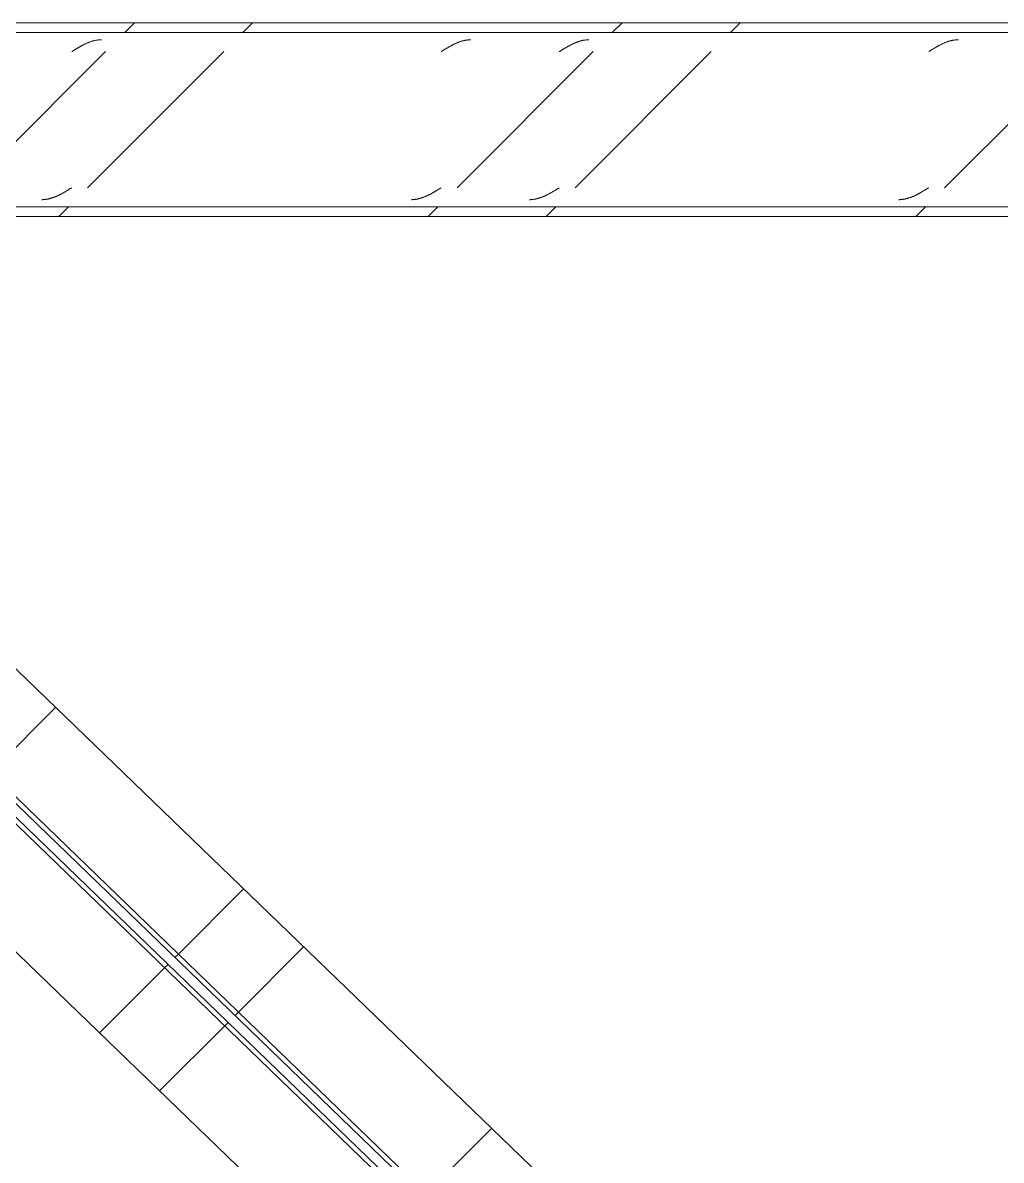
# Model space of a CAD drawing. Header units: centimetres. Extents: x -6741 to 14818, y -293 to 1595.
# Drawn here: x 728.1 to 829, y 620.5 to 737.8 of the extents above; entities that cross this region are included whole.
import ezdxf

# ---------------------------------------------------------------- set-up
doc = ezdxf.new("R2010")
doc.units = ezdxf.units.CM
doc.layers.add('A-CLNG', color=7, linetype='Continuous', lineweight=9)
doc.layers.add('S-BEAM', color=7, linetype='Continuous', lineweight=9)
pattern_1 = [(45, (152.695, 0), (-25.14472, 25.14472), []), (45, (152.695, 38.1), (-25.14472, 25.14472), [])]

# ---------------------------------------------------------------- blocks, each defined once
blk = doc.blocks.new('PQ_RVR_ARQ-01_ZZ_ZZ_MO_T_A_rvt-2-Elevación Eje 7')
at = {"layer": 'A-CLNG', "color": 254, "lineweight": 18, "true_color": 0xe5e5e5}
blk.add_line((-6110.94, 737.79), (-6823.08, 737.79), dxfattribs=at)
blk = doc.blocks.new('FP_17-Elevación Eje 7')
at = {"layer": 'S-BEAM', "color": 9, "true_color": 0xc0c0c0}
for p, q in [((-6722.39, 720.33), (-6722.34, 720.36)), ((-6722.34, 720.36), (-6722.3, 720.39)), ((-6722.3, 720.39), (-6722.25, 720.41)), ((-6722.25, 720.41), (-6722.2, 720.44)), ((-6722.2, 720.44), (-6722.15, 720.47)), ((-6722.15, 720.47), (-6722.1, 720.5)), ((-6722.1, 720.5), (-6722.05, 720.53)), ((-6722.05, 720.53), (-6722, 720.56)), ((-6722, 720.56), (-6721.96, 720.59)), ((-6721.96, 720.59), (-6721.91, 720.62)), ((-6721.91, 720.62), (-6721.86, 720.65)), ((-6721.86, 720.65), (-6721.81, 720.68)), ((-6721.81, 720.68), (-6721.76, 720.71)), ((-6721.76, 720.71), (-6721.71, 720.74)), ((-6721.71, 720.74), (-6721.66, 720.77)), ((-6684.29, 720.33), (-6684.24, 720.36)), ((-6684.24, 720.36), (-6684.2, 720.39)), ((-6684.2, 720.39), (-6684.15, 720.41)), ((-6684.15, 720.41), (-6684.1, 720.44)), ((-6684.1, 720.44), (-6684.05, 720.47)), ((-6684.05, 720.47), (-6684, 720.5)), ((-6684, 720.5), (-6683.95, 720.53)), ((-6683.95, 720.53), (-6683.9, 720.56)), ((-6683.9, 720.56), (-6683.86, 720.59)), ((-6683.86, 720.59), (-6683.81, 720.62)), ((-6683.81, 720.62), (-6683.76, 720.65)), ((-6683.76, 720.65), (-6683.71, 720.68)), ((-6683.71, 720.68), (-6683.66, 720.71)), ((-6683.66, 720.71), (-6683.61, 720.74)), ((-6683.61, 720.74), (-6683.56, 720.77)), ((-6672.1, 720.33), (-6672.06, 720.36)), ((-6672.06, 720.36), (-6672.01, 720.39)), ((-6672.01, 720.39), (-6671.96, 720.41)), ((-6671.96, 720.41), (-6671.91, 720.44)), ((-6671.91, 720.44), (-6671.86, 720.47)), ((-6671.86, 720.47), (-6671.81, 720.5)), ((-6671.81, 720.5), (-6671.76, 720.53)), ((-6671.76, 720.53), (-6671.72, 720.56)), ((-6671.72, 720.56), (-6671.67, 720.59)), ((-6671.67, 720.59), (-6671.62, 720.62)), ((-6671.62, 720.62), (-6671.57, 720.65)), ((-6671.57, 720.65), (-6671.52, 720.68)), ((-6671.52, 720.68), (-6671.47, 720.71)), ((-6671.47, 720.71), (-6671.42, 720.74)), ((-6671.42, 720.74), (-6671.38, 720.77)), ((-6634, 720.33), (-6633.96, 720.36)), ((-6633.96, 720.36), (-6633.91, 720.39)), ((-6633.91, 720.39), (-6633.86, 720.41)), ((-6633.86, 720.41), (-6633.81, 720.44)), ((-6633.81, 720.44), (-6633.76, 720.47)), ((-6633.76, 720.47), (-6633.71, 720.5)), ((-6633.71, 720.5), (-6633.66, 720.53)), ((-6633.66, 720.53), (-6633.62, 720.56)), ((-6633.62, 720.56), (-6633.57, 720.59)), ((-6633.57, 720.59), (-6633.52, 720.62)), ((-6633.52, 720.62), (-6633.47, 720.65)), ((-6633.47, 720.65), (-6633.42, 720.68)), ((-6633.42, 720.68), (-6633.37, 720.71)), ((-6633.37, 720.71), (-6633.32, 720.74)), ((-6633.32, 720.74), (-6633.28, 720.77)), ((-6724.73, 719.54), (-6724.68, 719.54)), ((-6724.68, 719.54), (-6724.63, 719.55)), ((-6724.63, 719.55), (-6724.58, 719.55)), ((-6724.58, 719.55), (-6724.53, 719.55)), ((-6724.53, 719.55), (-6724.48, 719.56)), ((-6724.48, 719.56), (-6724.43, 719.56)), ((-6724.43, 719.56), (-6724.39, 719.57)), ((-6724.39, 719.57), (-6724.34, 719.57)), ((-6724.34, 719.57), (-6724.29, 719.58)), ((-6724.29, 719.58), (-6724.24, 719.59)), ((-6724.24, 719.59), (-6724.19, 719.59)), ((-6724.19, 719.59), (-6724.14, 719.6)), ((-6724.14, 719.6), (-6724.09, 719.61)), ((-6724.09, 719.61), (-6724.05, 719.62)), ((-6724.05, 719.62), (-6724, 719.64)), ((-6724, 719.64), (-6723.95, 719.65)), ((-6723.95, 719.65), (-6723.9, 719.66)), ((-6723.9, 719.66), (-6723.85, 719.67)), ((-6723.85, 719.67), (-6723.8, 719.69)), ((-6723.8, 719.69), (-6723.75, 719.7)), ((-6723.75, 719.7), (-6723.71, 719.72)), ((-6723.71, 719.72), (-6723.66, 719.73)), ((-6723.66, 719.73), (-6723.61, 719.75)), ((-6723.61, 719.75), (-6723.56, 719.77)), ((-6723.56, 719.77), (-6723.51, 719.78)), ((-6723.51, 719.78), (-6723.46, 719.8)), ((-6723.46, 719.8), (-6723.41, 719.82)), ((-6723.41, 719.82), (-6723.37, 719.84)), ((-6723.37, 719.84), (-6723.32, 719.86)), ((-6723.32, 719.86), (-6723.27, 719.88)), ((-6723.27, 719.88), (-6723.22, 719.9)), ((-6723.22, 719.9), (-6723.17, 719.92)), ((-6723.17, 719.92), (-6723.12, 719.95)), ((-6723.12, 719.95), (-6723.07, 719.97)), ((-6723.07, 719.97), (-6723.03, 719.99)), ((-6723.03, 719.99), (-6722.98, 720.01)), ((-6722.98, 720.01), (-6722.93, 720.04)), ((-6722.93, 720.04), (-6722.88, 720.06)), ((-6722.88, 720.06), (-6722.83, 720.09)), ((-6722.83, 720.09), (-6722.78, 720.11)), ((-6722.78, 720.11), (-6722.73, 720.14)), ((-6722.73, 720.14), (-6722.69, 720.16)), ((-6722.69, 720.16), (-6722.64, 720.19)), ((-6722.64, 720.19), (-6722.59, 720.22)), ((-6722.59, 720.22), (-6722.54, 720.25)), ((-6722.54, 720.25), (-6722.49, 720.27)), ((-6722.49, 720.27), (-6722.44, 720.3)), ((-6722.44, 720.3), (-6722.39, 720.33)), ((-6686.63, 719.54), (-6686.58, 719.54)), ((-6686.58, 719.54), (-6686.53, 719.55)), ((-6686.53, 719.55), (-6686.48, 719.55)), ((-6686.48, 719.55), (-6686.43, 719.55)), ((-6686.43, 719.55), (-6686.38, 719.56)), ((-6686.38, 719.56), (-6686.33, 719.56)), ((-6686.33, 719.56), (-6686.29, 719.57)), ((-6686.29, 719.57), (-6686.24, 719.57)), ((-6686.24, 719.57), (-6686.19, 719.58)), ((-6686.19, 719.58), (-6686.14, 719.59)), ((-6686.14, 719.59), (-6686.09, 719.59)), ((-6686.09, 719.59), (-6686.04, 719.6)), ((-6686.04, 719.6), (-6685.99, 719.61)), ((-6685.99, 719.61), (-6685.95, 719.62)), ((-6685.95, 719.62), (-6685.9, 719.64)), ((-6685.9, 719.64), (-6685.85, 719.65)), ((-6685.85, 719.65), (-6685.8, 719.66)), ((-6685.8, 719.66), (-6685.75, 719.67)), ((-6685.75, 719.67), (-6685.7, 719.69)), ((-6685.7, 719.69), (-6685.65, 719.7)), ((-6685.65, 719.7), (-6685.61, 719.72)), ((-6685.61, 719.72), (-6685.56, 719.73)), ((-6685.56, 719.73), (-6685.51, 719.75)), ((-6685.51, 719.75), (-6685.46, 719.77)), ((-6685.46, 719.77), (-6685.41, 719.78)), ((-6685.41, 719.78), (-6685.36, 719.8)), ((-6685.36, 719.8), (-6685.31, 719.82)), ((-6685.31, 719.82), (-6685.27, 719.84)), ((-6685.27, 719.84), (-6685.22, 719.86)), ((-6685.22, 719.86), (-6685.17, 719.88)), ((-6685.17, 719.88), (-6685.12, 719.9)), ((-6685.12, 719.9), (-6685.07, 719.92)), ((-6685.07, 719.92), (-6685.02, 719.95)), ((-6685.02, 719.95), (-6684.97, 719.97)), ((-6684.97, 719.97), (-6684.93, 719.99)), ((-6684.93, 719.99), (-6684.88, 720.01)), ((-6684.88, 720.01), (-6684.83, 720.04)), ((-6684.83, 720.04), (-6684.78, 720.06)), ((-6684.78, 720.06), (-6684.73, 720.09)), ((-6684.73, 720.09), (-6684.68, 720.11)), ((-6684.68, 720.11), (-6684.63, 720.14)), ((-6684.63, 720.14), (-6684.59, 720.16)), ((-6684.59, 720.16), (-6684.54, 720.19)), ((-6684.54, 720.19), (-6684.49, 720.22)), ((-6684.49, 720.22), (-6684.44, 720.25)), ((-6684.44, 720.25), (-6684.39, 720.27)), ((-6684.39, 720.27), (-6684.34, 720.3)), ((-6684.34, 720.3), (-6684.29, 720.33)), ((-6674.44, 719.54), (-6674.39, 719.54)), ((-6674.39, 719.54), (-6674.34, 719.55)), ((-6674.34, 719.55), (-6674.29, 719.55)), ((-6674.29, 719.55), (-6674.24, 719.55)), ((-6674.24, 719.55), (-6674.19, 719.56)), ((-6674.19, 719.56), (-6674.15, 719.56)), ((-6674.15, 719.56), (-6674.1, 719.57)), ((-6674.1, 719.57), (-6674.05, 719.57)), ((-6674.05, 719.57), (-6674, 719.58)), ((-6674, 719.58), (-6673.95, 719.59)), ((-6673.95, 719.59), (-6673.9, 719.59)), ((-6673.9, 719.59), (-6673.85, 719.6)), ((-6673.85, 719.6), (-6673.8, 719.61)), ((-6673.8, 719.61), (-6673.76, 719.62)), ((-6673.76, 719.62), (-6673.71, 719.64)), ((-6673.71, 719.64), (-6673.66, 719.65)), ((-6673.66, 719.65), (-6673.61, 719.66)), ((-6673.61, 719.66), (-6673.56, 719.67)), ((-6673.56, 719.67), (-6673.51, 719.69)), ((-6673.51, 719.69), (-6673.46, 719.7)), ((-6673.46, 719.7), (-6673.42, 719.72)), ((-6673.42, 719.72), (-6673.37, 719.73)), ((-6673.37, 719.73), (-6673.32, 719.75)), ((-6673.32, 719.75), (-6673.27, 719.77)), ((-6673.27, 719.77), (-6673.22, 719.78)), ((-6673.22, 719.78), (-6673.17, 719.8)), ((-6673.17, 719.8), (-6673.12, 719.82)), ((-6673.12, 719.82), (-6673.08, 719.84)), ((-6673.08, 719.84), (-6673.03, 719.86)), ((-6673.03, 719.86), (-6672.98, 719.88)), ((-6672.98, 719.88), (-6672.93, 719.9)), ((-6672.93, 719.9), (-6672.88, 719.92)), ((-6672.88, 719.92), (-6672.83, 719.95)), ((-6672.83, 719.95), (-6672.78, 719.97)), ((-6672.78, 719.97), (-6672.74, 719.99)), ((-6672.74, 719.99), (-6672.69, 720.01)), ((-6672.69, 720.01), (-6672.64, 720.04)), ((-6672.64, 720.04), (-6672.59, 720.06)), ((-6672.59, 720.06), (-6672.54, 720.09)), ((-6672.54, 720.09), (-6672.49, 720.11)), ((-6672.49, 720.11), (-6672.44, 720.14)), ((-6672.44, 720.14), (-6672.4, 720.16)), ((-6672.4, 720.16), (-6672.35, 720.19)), ((-6672.35, 720.19), (-6672.3, 720.22)), ((-6672.3, 720.22), (-6672.25, 720.25)), ((-6672.25, 720.25), (-6672.2, 720.27)), ((-6672.2, 720.27), (-6672.15, 720.3)), ((-6672.15, 720.3), (-6672.1, 720.33)), ((-6636.34, 719.54), (-6636.29, 719.54)), ((-6636.29, 719.54), (-6636.24, 719.55)), ((-6636.24, 719.55), (-6636.19, 719.55)), ((-6636.19, 719.55), (-6636.14, 719.55)), ((-6636.14, 719.55), (-6636.09, 719.56)), ((-6636.09, 719.56), (-6636.05, 719.56)), ((-6636.05, 719.56), (-6636, 719.57)), ((-6636, 719.57), (-6635.95, 719.57)), ((-6635.95, 719.57), (-6635.9, 719.58)), ((-6635.9, 719.58), (-6635.85, 719.59)), ((-6635.85, 719.59), (-6635.8, 719.59)), ((-6635.8, 719.59), (-6635.75, 719.6)), ((-6635.75, 719.6), (-6635.7, 719.61)), ((-6635.7, 719.61), (-6635.66, 719.62)), ((-6635.66, 719.62), (-6635.61, 719.64)), ((-6635.61, 719.64), (-6635.56, 719.65)), ((-6635.56, 719.65), (-6635.51, 719.66)), ((-6635.51, 719.66), (-6635.46, 719.67)), ((-6635.46, 719.67), (-6635.41, 719.69)), ((-6635.41, 719.69), (-6635.36, 719.7)), ((-6635.36, 719.7), (-6635.32, 719.72)), ((-6635.32, 719.72), (-6635.27, 719.73)), ((-6635.27, 719.73), (-6635.22, 719.75)), ((-6635.22, 719.75), (-6635.17, 719.77)), ((-6635.17, 719.77), (-6635.12, 719.78)), ((-6635.12, 719.78), (-6635.07, 719.8)), ((-6635.07, 719.8), (-6635.02, 719.82)), ((-6635.02, 719.82), (-6634.98, 719.84)), ((-6634.98, 719.84), (-6634.93, 719.86)), ((-6634.93, 719.86), (-6634.88, 719.88)), ((-6634.88, 719.88), (-6634.83, 719.9)), ((-6634.83, 719.9), (-6634.78, 719.92)), ((-6634.78, 719.92), (-6634.73, 719.95)), ((-6634.73, 719.95), (-6634.68, 719.97)), ((-6634.68, 719.97), (-6634.64, 719.99)), ((-6634.64, 719.99), (-6634.59, 720.01)), ((-6634.59, 720.01), (-6634.54, 720.04)), ((-6634.54, 720.04), (-6634.49, 720.06)), ((-6634.49, 720.06), (-6634.44, 720.09)), ((-6634.44, 720.09), (-6634.39, 720.11)), ((-6634.39, 720.11), (-6634.34, 720.14)), ((-6634.34, 720.14), (-6634.3, 720.16)), ((-6634.3, 720.16), (-6634.25, 720.19)), ((-6634.25, 720.19), (-6634.2, 720.22)), ((-6634.2, 720.22), (-6634.15, 720.25)), ((-6634.15, 720.25), (-6634.1, 720.27)), ((-6634.1, 720.27), (-6634.05, 720.3)), ((-6634.05, 720.3), (-6634, 720.33))]:
    blk.add_line(p, q, dxfattribs=at)
blk = doc.blocks.new('FP_18-Elevación Eje 7')
at = {"layer": 'S-BEAM', "color": 9, "true_color": 0xc0c0c0}
for p, q in [((-6720.3, 735.59), (-6720.26, 735.61)), ((-6720.26, 735.61), (-6720.21, 735.64)), ((-6720.21, 735.64), (-6720.16, 735.66)), ((-6720.16, 735.66), (-6720.11, 735.68)), ((-6720.11, 735.68), (-6720.06, 735.7)), ((-6720.06, 735.7), (-6720.01, 735.72)), ((-6720.01, 735.72), (-6719.96, 735.74)), ((-6719.96, 735.74), (-6719.91, 735.76)), ((-6719.91, 735.76), (-6719.87, 735.78)), ((-6719.87, 735.78), (-6719.82, 735.8)), ((-6719.82, 735.8), (-6719.77, 735.81)), ((-6719.77, 735.81), (-6719.72, 735.83)), ((-6719.72, 735.83), (-6719.67, 735.85)), ((-6719.67, 735.85), (-6719.62, 735.86)), ((-6719.62, 735.86), (-6719.57, 735.88)), ((-6719.57, 735.88), (-6719.53, 735.89)), ((-6719.53, 735.89), (-6719.48, 735.91)), ((-6719.48, 735.91), (-6719.43, 735.92)), ((-6719.43, 735.92), (-6719.38, 735.93)), ((-6719.38, 735.93), (-6719.33, 735.95)), ((-6719.33, 735.95), (-6719.28, 735.96)), ((-6719.28, 735.96), (-6719.23, 735.97)), ((-6719.23, 735.97), (-6719.19, 735.98)), ((-6719.19, 735.98), (-6719.14, 735.99)), ((-6719.14, 735.99), (-6719.09, 735.99)), ((-6719.09, 735.99), (-6719.04, 736)), ((-6719.04, 736), (-6718.99, 736.01)), ((-6718.99, 736.01), (-6718.94, 736.02)), ((-6718.94, 736.02), (-6718.89, 736.02)), ((-6718.89, 736.02), (-6718.85, 736.03)), ((-6718.85, 736.03), (-6718.8, 736.03)), ((-6718.8, 736.03), (-6718.75, 736.03)), ((-6718.75, 736.03), (-6718.7, 736.04)), ((-6718.7, 736.04), (-6718.65, 736.04)), ((-6718.65, 736.04), (-6718.6, 736.04)), ((-6682.2, 735.59), (-6682.16, 735.61)), ((-6682.16, 735.61), (-6682.11, 735.64)), ((-6682.11, 735.64), (-6682.06, 735.66)), ((-6682.06, 735.66), (-6682.01, 735.68)), ((-6682.01, 735.68), (-6681.96, 735.7)), ((-6681.96, 735.7), (-6681.91, 735.72)), ((-6681.91, 735.72), (-6681.86, 735.74)), ((-6681.86, 735.74), (-6681.81, 735.76)), ((-6681.81, 735.76), (-6681.77, 735.78)), ((-6681.77, 735.78), (-6681.72, 735.8)), ((-6681.72, 735.8), (-6681.67, 735.81)), ((-6681.67, 735.81), (-6681.62, 735.83)), ((-6681.62, 735.83), (-6681.57, 735.85)), ((-6681.57, 735.85), (-6681.52, 735.86)), ((-6681.52, 735.86), (-6681.47, 735.88)), ((-6681.47, 735.88), (-6681.43, 735.89)), ((-6681.43, 735.89), (-6681.38, 735.91)), ((-6681.38, 735.91), (-6681.33, 735.92)), ((-6681.33, 735.92), (-6681.28, 735.93)), ((-6681.28, 735.93), (-6681.23, 735.95)), ((-6681.23, 735.95), (-6681.18, 735.96)), ((-6681.18, 735.96), (-6681.13, 735.97)), ((-6681.13, 735.97), (-6681.09, 735.98)), ((-6681.09, 735.98), (-6681.04, 735.99)), ((-6681.04, 735.99), (-6680.99, 735.99)), ((-6680.99, 735.99), (-6680.94, 736)), ((-6680.94, 736), (-6680.89, 736.01)), ((-6680.89, 736.01), (-6680.84, 736.02)), ((-6680.84, 736.02), (-6680.79, 736.02)), ((-6680.79, 736.02), (-6680.75, 736.03)), ((-6680.75, 736.03), (-6680.7, 736.03)), ((-6680.7, 736.03), (-6680.65, 736.03)), ((-6680.65, 736.03), (-6680.6, 736.04)), ((-6680.6, 736.04), (-6680.55, 736.04)), ((-6680.55, 736.04), (-6680.5, 736.04)), ((-6670.01, 735.59), (-6669.97, 735.61)), ((-6669.97, 735.61), (-6669.92, 735.64)), ((-6669.92, 735.64), (-6669.87, 735.66)), ((-6669.87, 735.66), (-6669.82, 735.68)), ((-6669.82, 735.68), (-6669.77, 735.7)), ((-6669.77, 735.7), (-6669.72, 735.72)), ((-6669.72, 735.72), (-6669.67, 735.74)), ((-6669.67, 735.74), (-6669.63, 735.76)), ((-6669.63, 735.76), (-6669.58, 735.78)), ((-6669.58, 735.78), (-6669.53, 735.8)), ((-6669.53, 735.8), (-6669.48, 735.81)), ((-6669.48, 735.81), (-6669.43, 735.83)), ((-6669.43, 735.83), (-6669.38, 735.85)), ((-6669.38, 735.85), (-6669.33, 735.86)), ((-6669.33, 735.86), (-6669.29, 735.88)), ((-6669.29, 735.88), (-6669.24, 735.89)), ((-6669.24, 735.89), (-6669.19, 735.91)), ((-6669.19, 735.91), (-6669.14, 735.92)), ((-6669.14, 735.92), (-6669.09, 735.93)), ((-6669.09, 735.93), (-6669.04, 735.95)), ((-6669.04, 735.95), (-6668.99, 735.96)), ((-6668.99, 735.96), (-6668.95, 735.97)), ((-6668.95, 735.97), (-6668.9, 735.98)), ((-6668.9, 735.98), (-6668.85, 735.99)), ((-6668.85, 735.99), (-6668.8, 735.99)), ((-6668.8, 735.99), (-6668.75, 736)), ((-6668.75, 736), (-6668.7, 736.01)), ((-6668.7, 736.01), (-6668.65, 736.02)), ((-6668.65, 736.02), (-6668.6, 736.02)), ((-6668.6, 736.02), (-6668.56, 736.03)), ((-6668.56, 736.03), (-6668.51, 736.03)), ((-6668.51, 736.03), (-6668.46, 736.03)), ((-6668.46, 736.03), (-6668.41, 736.04)), ((-6668.41, 736.04), (-6668.36, 736.04)), ((-6668.36, 736.04), (-6668.31, 736.04)), ((-6631.91, 735.59), (-6631.87, 735.61)), ((-6631.87, 735.61), (-6631.82, 735.64)), ((-6631.82, 735.64), (-6631.77, 735.66)), ((-6631.77, 735.66), (-6631.72, 735.68)), ((-6631.72, 735.68), (-6631.67, 735.7)), ((-6631.67, 735.7), (-6631.62, 735.72)), ((-6631.62, 735.72), (-6631.57, 735.74)), ((-6631.57, 735.74), (-6631.53, 735.76)), ((-6631.53, 735.76), (-6631.48, 735.78)), ((-6631.48, 735.78), (-6631.43, 735.8)), ((-6631.43, 735.8), (-6631.38, 735.81)), ((-6631.38, 735.81), (-6631.33, 735.83)), ((-6631.33, 735.83), (-6631.28, 735.85)), ((-6631.28, 735.85), (-6631.23, 735.86)), ((-6631.23, 735.86), (-6631.19, 735.88)), ((-6631.19, 735.88), (-6631.14, 735.89)), ((-6631.14, 735.89), (-6631.09, 735.91)), ((-6631.09, 735.91), (-6631.04, 735.92)), ((-6631.04, 735.92), (-6630.99, 735.93)), ((-6630.99, 735.93), (-6630.94, 735.95)), ((-6630.94, 735.95), (-6630.89, 735.96)), ((-6630.89, 735.96), (-6630.85, 735.97)), ((-6630.85, 735.97), (-6630.8, 735.98)), ((-6630.8, 735.98), (-6630.75, 735.99)), ((-6630.75, 735.99), (-6630.7, 735.99)), ((-6630.7, 735.99), (-6630.65, 736)), ((-6630.65, 736), (-6630.6, 736.01)), ((-6630.6, 736.01), (-6630.55, 736.02)), ((-6630.55, 736.02), (-6630.5, 736.02)), ((-6630.5, 736.02), (-6630.46, 736.03)), ((-6630.46, 736.03), (-6630.41, 736.03)), ((-6630.41, 736.03), (-6630.36, 736.03)), ((-6630.36, 736.03), (-6630.31, 736.04)), ((-6630.31, 736.04), (-6630.26, 736.04)), ((-6630.26, 736.04), (-6630.21, 736.04)), ((-6721.66, 734.81), (-6721.62, 734.84)), ((-6721.62, 734.84), (-6721.57, 734.87)), ((-6721.57, 734.87), (-6721.52, 734.9)), ((-6721.52, 734.9), (-6721.47, 734.93)), ((-6721.47, 734.93), (-6721.42, 734.96)), ((-6721.42, 734.96), (-6721.37, 734.99)), ((-6721.37, 734.99), (-6721.32, 735.02)), ((-6721.32, 735.02), (-6721.28, 735.05)), ((-6721.28, 735.05), (-6721.23, 735.08)), ((-6721.23, 735.08), (-6721.18, 735.11)), ((-6721.18, 735.11), (-6721.13, 735.14)), ((-6721.13, 735.14), (-6721.08, 735.17)), ((-6721.08, 735.17), (-6721.03, 735.2)), ((-6721.03, 735.2), (-6720.98, 735.22)), ((-6720.98, 735.22), (-6720.94, 735.25)), ((-6720.94, 735.25), (-6720.89, 735.28)), ((-6720.89, 735.28), (-6720.84, 735.31)), ((-6720.84, 735.31), (-6720.79, 735.34)), ((-6720.79, 735.34), (-6720.74, 735.36)), ((-6720.74, 735.36), (-6720.69, 735.39)), ((-6720.69, 735.39), (-6720.64, 735.42)), ((-6720.64, 735.42), (-6720.6, 735.44)), ((-6720.6, 735.44), (-6720.55, 735.47)), ((-6720.55, 735.47), (-6720.5, 735.49)), ((-6720.5, 735.49), (-6720.45, 735.52)), ((-6720.45, 735.52), (-6720.4, 735.54)), ((-6720.4, 735.54), (-6720.35, 735.57)), ((-6720.35, 735.57), (-6720.3, 735.59)), ((-6683.56, 734.81), (-6683.52, 734.84)), ((-6683.52, 734.84), (-6683.47, 734.87)), ((-6683.47, 734.87), (-6683.42, 734.9)), ((-6683.42, 734.9), (-6683.37, 734.93)), ((-6683.37, 734.93), (-6683.32, 734.96)), ((-6683.32, 734.96), (-6683.27, 734.99)), ((-6683.27, 734.99), (-6683.22, 735.02)), ((-6683.22, 735.02), (-6683.18, 735.05)), ((-6683.18, 735.05), (-6683.13, 735.08)), ((-6683.13, 735.08), (-6683.08, 735.11)), ((-6683.08, 735.11), (-6683.03, 735.14)), ((-6683.03, 735.14), (-6682.98, 735.17)), ((-6682.98, 735.17), (-6682.93, 735.2)), ((-6682.93, 735.2), (-6682.88, 735.22)), ((-6682.88, 735.22), (-6682.84, 735.25)), ((-6682.84, 735.25), (-6682.79, 735.28)), ((-6682.79, 735.28), (-6682.74, 735.31)), ((-6682.74, 735.31), (-6682.69, 735.34)), ((-6682.69, 735.34), (-6682.64, 735.36)), ((-6682.64, 735.36), (-6682.59, 735.39)), ((-6682.59, 735.39), (-6682.54, 735.42)), ((-6682.54, 735.42), (-6682.5, 735.44)), ((-6682.5, 735.44), (-6682.45, 735.47)), ((-6682.45, 735.47), (-6682.4, 735.49)), ((-6682.4, 735.49), (-6682.35, 735.52)), ((-6682.35, 735.52), (-6682.3, 735.54)), ((-6682.3, 735.54), (-6682.25, 735.57)), ((-6682.25, 735.57), (-6682.2, 735.59)), ((-6671.37, 734.81), (-6671.33, 734.84)), ((-6671.33, 734.84), (-6671.28, 734.87)), ((-6671.28, 734.87), (-6671.23, 734.9)), ((-6671.23, 734.9), (-6671.18, 734.93)), ((-6671.18, 734.93), (-6671.13, 734.96)), ((-6671.13, 734.96), (-6671.08, 734.99)), ((-6671.08, 734.99), (-6671.03, 735.02)), ((-6671.03, 735.02), (-6670.99, 735.05)), ((-6670.99, 735.05), (-6670.94, 735.08)), ((-6670.94, 735.08), (-6670.89, 735.11)), ((-6670.89, 735.11), (-6670.84, 735.14)), ((-6670.84, 735.14), (-6670.79, 735.17)), ((-6670.79, 735.17), (-6670.74, 735.2)), ((-6670.74, 735.2), (-6670.69, 735.22)), ((-6670.69, 735.22), (-6670.65, 735.25)), ((-6670.65, 735.25), (-6670.6, 735.28)), ((-6670.6, 735.28), (-6670.55, 735.31)), ((-6670.55, 735.31), (-6670.5, 735.34)), ((-6670.5, 735.34), (-6670.45, 735.36)), ((-6670.45, 735.36), (-6670.4, 735.39)), ((-6670.4, 735.39), (-6670.35, 735.42)), ((-6670.35, 735.42), (-6670.31, 735.44)), ((-6670.31, 735.44), (-6670.26, 735.47)), ((-6670.26, 735.47), (-6670.21, 735.49)), ((-6670.21, 735.49), (-6670.16, 735.52)), ((-6670.16, 735.52), (-6670.11, 735.54)), ((-6670.11, 735.54), (-6670.06, 735.57)), ((-6670.06, 735.57), (-6670.01, 735.59)), ((-6633.27, 734.81), (-6633.23, 734.84)), ((-6633.23, 734.84), (-6633.18, 734.87)), ((-6633.18, 734.87), (-6633.13, 734.9)), ((-6633.13, 734.9), (-6633.08, 734.93)), ((-6633.08, 734.93), (-6633.03, 734.96)), ((-6633.03, 734.96), (-6632.98, 734.99)), ((-6632.98, 734.99), (-6632.93, 735.02)), ((-6632.93, 735.02), (-6632.89, 735.05)), ((-6632.89, 735.05), (-6632.84, 735.08)), ((-6632.84, 735.08), (-6632.79, 735.11)), ((-6632.79, 735.11), (-6632.74, 735.14)), ((-6632.74, 735.14), (-6632.69, 735.17)), ((-6632.69, 735.17), (-6632.64, 735.2)), ((-6632.64, 735.2), (-6632.59, 735.22)), ((-6632.59, 735.22), (-6632.55, 735.25)), ((-6632.55, 735.25), (-6632.5, 735.28)), ((-6632.5, 735.28), (-6632.45, 735.31)), ((-6632.45, 735.31), (-6632.4, 735.34)), ((-6632.4, 735.34), (-6632.35, 735.36)), ((-6632.35, 735.36), (-6632.3, 735.39)), ((-6632.3, 735.39), (-6632.25, 735.42)), ((-6632.25, 735.42), (-6632.21, 735.44)), ((-6632.21, 735.44), (-6632.16, 735.47)), ((-6632.16, 735.47), (-6632.11, 735.49)), ((-6632.11, 735.49), (-6632.06, 735.52)), ((-6632.06, 735.52), (-6632.01, 735.54)), ((-6632.01, 735.54), (-6631.96, 735.57)), ((-6631.96, 735.57), (-6631.91, 735.59))]:
    blk.add_line(p, q, dxfattribs=at)
blk = doc.blocks.new('M_W Shapes - 150 x 200-V16-Elevación Eje 7')
at = {"layer": 'S-BEAM', "true_color": 0xc0c0c0}
h = blk.add_hatch(dxfattribs=at)
h.set_pattern_fill('FP_14', color=9, style=0, pattern_type=2)
h.set_pattern_definition(pattern_1)
h.paths.add_polyline_path([(-6755.03, 736.79), (-6460.45, 736.79), (-6460.45, 737.79), (-6793.93, 737.79), (-6793.93, 736.79), (-6777.76, 736.79)])
h = blk.add_hatch(dxfattribs=at)
h.set_pattern_fill('FP_14', color=9, style=0, pattern_type=2)
h.set_pattern_definition(pattern_1)
h.paths.add_polyline_path([(-6482.26, 720.77), (-6460.45, 720.77), (-6460.45, 734.81), (-6793.93, 734.81), (-6793.93, 720.77), (-6573.18, 720.77)])
h = blk.add_hatch(dxfattribs=at)
h.set_pattern_fill('FP_14', color=9, style=0, pattern_type=2)
h.set_pattern_definition(pattern_1)
h.paths.add_polyline_path([(-6755.03, 717.79), (-6460.45, 717.79), (-6460.45, 718.79), (-6793.93, 718.79), (-6793.93, 717.79), (-6777.76, 717.79)])
at = {"layer": 'S-BEAM'}
for p, q in [((-6460.45, 737.79), (-6793.93, 737.79)), ((-6460.45, 736.79), (-6793.93, 736.79)), ((-6793.93, 718.79), (-6460.45, 718.79)), ((-6460.45, 717.79), (-6793.93, 717.79))]:
    blk.add_line(p, q, dxfattribs=at)
for name in ['FP_18-Elevación Eje 7', 'FP_17-Elevación Eje 7']:
    blk.add_blockref(name, (0, 0), dxfattribs=at)
blk = doc.blocks.new('RVR_Tensor angular doble L - d_10 mm-1745382-Elevación Eje 7')
at = {"layer": 'S-BEAM', "true_color": 0xc0c0c0}
h = blk.add_hatch(dxfattribs=at)
h.set_pattern_fill('FP_14', color=9, style=0, pattern_type=2)
h.set_pattern_definition(pattern_1)
h.paths.add_polyline_path([(-6483.08, 405.98), (-6476.48, 412.81), (-6632.8, 563.77), (-6639.64, 557.17), (-6490.16, 412.81)])
h.paths.add_polyline_path([(-6640, 557.51), (-6633.16, 564.12), (-6633.88, 564.81), (-6640.72, 558.21)])
h.paths.add_polyline_path([(-6647.92, 565.16), (-6641.08, 571.76), (-6792.3, 717.79), (-6793.93, 717.79), (-6793.93, 706.16), (-6705.47, 620.74)])
h = blk.add_hatch(dxfattribs=at)
h.set_pattern_fill('FP_14', color=9, style=0, pattern_type=2)
h.set_pattern_definition(pattern_1)
h.paths.add_polyline_path([(-6476.48, 412.81), (-6476.14, 413.17), (-6791.58, 717.79), (-6792.3, 717.79), (-6478.78, 415.03)])
h = blk.add_hatch(dxfattribs=at)
h.set_pattern_fill('FP_14', color=9, style=0, pattern_type=2)
h.set_pattern_definition(pattern_1)
h.paths.add_polyline_path([(-6475.45, 413.9), (-6475.11, 414.26), (-6789.42, 717.79), (-6790.14, 717.79), (-6476.62, 415.03)])
h = blk.add_hatch(dxfattribs=at)
h.set_pattern_fill('FP_14', color=9, style=0, pattern_type=2)
h.set_pattern_definition(pattern_1)
h.paths.add_polyline_path([(-6475.11, 414.26), (-6468.51, 421.1), (-6624.53, 571.76), (-6631.36, 565.16), (-6475.9, 415.03)])
h.paths.add_polyline_path([(-6631.72, 565.51), (-6624.89, 572.11), (-6625.6, 572.81), (-6632.44, 566.2)])
h.paths.add_polyline_path([(-6632.8, 566.55), (-6625.96, 573.15), (-6775.74, 717.79), (-6789.42, 717.79), (-6688.92, 620.74)])
at = {"layer": 'S-BEAM', "lineweight": 35}
for p, q in [((-6792.3, 717.79), (-6476.48, 412.81)), ((-6476.14, 413.17), (-6791.58, 717.79)), ((-6790.14, 717.79), (-6475.45, 413.9)), ((-6475.11, 414.26), (-6789.42, 717.79))]:
    blk.add_line(p, q, dxfattribs=at)
at = {"layer": 'S-BEAM'}
for p, q in [((-6775.74, 717.79), (-6625.96, 573.15)), ((-6793.94, 706.17), (-6647.92, 565.16))]:
    blk.add_line(p, q, dxfattribs=at)

msp = doc.modelspace()

# ---------------------------------------------------------------- block references
at = {"lineweight": 5}
msp.add_blockref('PQ_RVR_ARQ-01_ZZ_ZZ_MO_T_A_rvt-2-Elevación Eje 7', (7454.807, 0), dxfattribs=at)
at = {"layer": 'S-BEAM'}
for name in ['M_W Shapes - 150 x 200-V16-Elevación Eje 7', 'RVR_Tensor angular doble L - d_10 mm-1745382-Elevación Eje 7']:
    msp.add_blockref(name, (7454.807, 0), dxfattribs=at)

doc.saveas('drawing.dxf')
